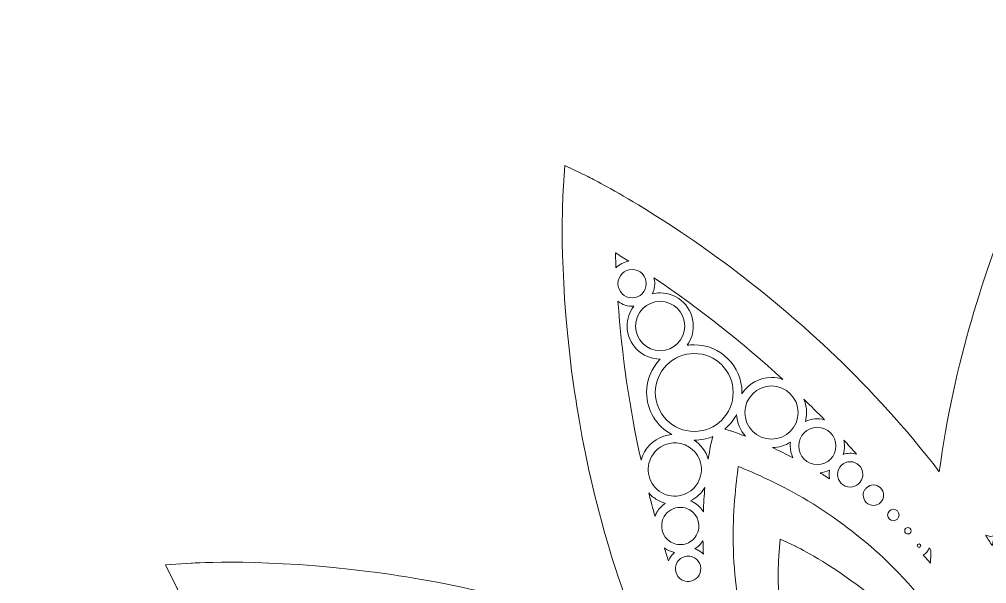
# Model space of a CAD drawing. Header units: millimetres. Extents: x -17 to 2094, y -143 to 314.
# Drawn here: x 282 to 452.9, y 169.5 to 269.1 of the extents above; entities that cross this region are included whole.
import ezdxf

# ---------------------------------------------------------------- set-up
doc = ezdxf.new("R2010")
doc.units = ezdxf.units.MM
doc.header["$MEASUREMENT"] = 0
doc.layers.add('Layer 3', color=7, linetype='Continuous')

msp = doc.modelspace()

# ---------------------------------------------------------------- linework, layer by layer
at = {"layer": 'Layer 3', "lineweight": 0}
for points, knots in [([(663.7, 73.81), (663.7, 73.81), (667.43, 76.32), (667.43, 76.32), (667.43, 76.32), (663.7, 78.84), (663.7, 78.84), (663.26, 79.13), (652.64, 86.25), (635.47, 93.41), (623.61, 98.36), (606.81, 104.02), (587.6, 106.56), (602.98, 118.37), (614.7, 131.67), (622.5, 141.9), (633.79, 156.69), (639.43, 168.16), (639.67, 168.64), (639.67, 168.64), (641.64, 172.67), (641.64, 172.67), (641.64, 172.67), (637.15, 172.99), (637.15, 172.99), (636.62, 173.03), (623.87, 173.88), (605.41, 171.49), (592.67, 169.85), (575.29, 166.35), (557.38, 158.94), (564.8, 176.86), (568.3, 194.25), (569.94, 207), (572.33, 225.46), (571.48, 238.21), (571.44, 238.74), (571.44, 238.74), (571.12, 243.22), (571.12, 243.22), (571.12, 243.22), (567.09, 241.25), (567.09, 241.25), (566.61, 241.02), (555.14, 235.38), (540.35, 224.09), (530.13, 216.29), (516.83, 204.58), (505.02, 189.2), (502.49, 208.43), (496.83, 225.24), (491.88, 237.1), (484.71, 254.28), (477.6, 264.89), (477.3, 265.34), (477.3, 265.34), (474.79, 269.06), (474.79, 269.06), (474.79, 269.06), (472.27, 265.34), (472.27, 265.34), (471.97, 264.89), (464.86, 254.28), (457.7, 237.1), (452.75, 225.24), (447.09, 208.45), (444.55, 189.23), (432.74, 204.62), (419.43, 216.34), (409.21, 224.14), (394.42, 235.43), (382.95, 241.07), (382.47, 241.3), (382.47, 241.3), (378.43, 243.27), (378.43, 243.27), (378.43, 243.27), (378.12, 238.79), (378.12, 238.79), (378.08, 238.25), (377.23, 225.51), (379.61, 207.05), (381.26, 194.3), (384.75, 176.93), (392.16, 159.02), (374.25, 166.44), (356.86, 169.93), (344.11, 171.58), (325.65, 173.96), (312.9, 173.11), (312.37, 173.07), (312.37, 173.07), (307.89, 172.76), (307.89, 172.76), (307.89, 172.76), (309.86, 168.72), (309.86, 168.72), (310.09, 168.24), (315.73, 156.77), (327.02, 141.98), (334.82, 131.76), (346.53, 118.46), (361.9, 106.66), (342.68, 104.12), (325.87, 98.46), (314.01, 93.51), (296.83, 86.34), (286.21, 79.23), (285.77, 78.93), (285.77, 78.93), (282.05, 76.42), (282.05, 76.42), (282.05, 76.42), (285.77, 73.91), (285.77, 73.91), (286.21, 73.61), (296.83, 66.5), (314.01, 59.33), (325.87, 54.38), (342.66, 48.72), (361.88, 46.18), (346.49, 34.38), (334.77, 21.07), (326.97, 10.85), (315.68, -3.95), (310.04, -15.41), (309.81, -15.89), (309.81, -15.89), (307.84, -19.93), (307.84, -19.93), (307.84, -19.93), (312.32, -20.25), (312.32, -20.25), (312.85, -20.28), (325.6, -21.13), (344.06, -18.75), (356.81, -17.11), (374.18, -13.61), (392.09, -6.2), (384.67, -24.12), (381.17, -41.5), (379.53, -54.26), (377.15, -72.71), (378, -85.46), (378.04, -86), (378.04, -86), (378.35, -90.48), (378.35, -90.48), (378.35, -90.48), (382.39, -88.51), (382.39, -88.51), (382.87, -88.28), (394.33, -82.64), (409.13, -71.35), (419.35, -63.55), (432.64, -51.83), (444.45, -36.46), (446.98, -55.69), (452.65, -72.49), (457.6, -84.36), (464.77, -101.54), (471.88, -112.15), (472.18, -112.59), (472.18, -112.59), (474.69, -116.32), (474.69, -116.32), (474.69, -116.32), (477.2, -112.59), (477.2, -112.59), (477.5, -112.15), (484.61, -101.54), (491.78, -84.36), (496.73, -72.5), (502.39, -55.7), (504.92, -36.49), (516.73, -51.87), (530.04, -63.59), (540.26, -71.4), (555.05, -82.69), (566.52, -88.32), (567, -88.56), (567, -88.56), (571.04, -90.53), (571.04, -90.53), (571.04, -90.53), (571.35, -86.05), (571.35, -86.05), (571.39, -85.51), (572.24, -72.76), (569.86, -54.31), (568.22, -41.56), (564.72, -24.18), (557.31, -6.27), (575.23, -13.69), (592.61, -17.19), (605.37, -18.84), (623.82, -21.22), (636.57, -20.37), (637.11, -20.33), (637.11, -20.33), (641.59, -20.02), (641.59, -20.02), (641.59, -20.02), (639.62, -15.98), (639.62, -15.98), (639.38, -15.5), (633.75, -4.03), (622.46, 10.76), (614.66, 20.98), (602.94, 34.28), (587.57, 46.08), (606.8, 48.62), (623.6, 54.28), (635.47, 59.23), (652.64, 66.4), (663.26, 73.51), (663.7, 73.81)], [0, 0, 0, 0, 1, 1, 1, 2, 2, 2, 3, 3, 3, 4, 4, 4, 5, 5, 5, 6, 6, 6, 7, 7, 7, 8, 8, 8, 9, 9, 9, 10, 10, 10, 11, 11, 11, 12, 12, 12, 13, 13, 13, 14, 14, 14, 15, 15, 15, 16, 16, 16, 17, 17, 17, 18, 18, 18, 19, 19, 19, 20, 20, 20, 21, 21, 21, 22, 22, 22, 23, 23, 23, 24, 24, 24, 25, 25, 25, 26, 26, 26, 27, 27, 27, 28, 28, 28, 29, 29, 29, 30, 30, 30, 31, 31, 31, 32, 32, 32, 33, 33, 33, 34, 34, 34, 35, 35, 35, 36, 36, 36, 37, 37, 37, 38, 38, 38, 39, 39, 39, 40, 40, 40, 41, 41, 41, 42, 42, 42, 43, 43, 43, 44, 44, 44, 45, 45, 45, 46, 46, 46, 47, 47, 47, 48, 48, 48, 49, 49, 49, 50, 50, 50, 51, 51, 51, 52, 52, 52, 53, 53, 53, 54, 54, 54, 55, 55, 55, 56, 56, 56, 57, 57, 57, 58, 58, 58, 59, 59, 59, 60, 60, 60, 61, 61, 61, 62, 62, 62, 63, 63, 63, 64, 64, 64, 65, 65, 65, 66, 66, 66, 67, 67, 67, 68, 68, 68, 69, 69, 69, 70, 70, 70, 71, 71, 71, 72, 72, 72, 72]), ([(387.35, 227.84), (388.12, 227.36), (388.91, 226.87), (389.7, 226.36), (388.84, 226.24), (388.05, 225.83), (387.44, 225.21), (387.4, 226.09), (387.37, 226.97), (387.35, 227.84)], [0, 0, 0, 0, 1, 1, 1, 2, 2, 2, 3, 3, 3, 3]), ([(392.79, 222.41), (392.79, 221.03), (391.67, 219.91), (390.29, 219.91), (388.91, 219.91), (387.79, 221.03), (387.79, 222.41), (387.79, 223.79), (388.91, 224.91), (390.29, 224.91), (391.67, 224.91), (392.79, 223.79), (392.79, 222.41)], [0, 0, 0, 0, 1, 1, 1, 2, 2, 2, 3, 3, 3, 4, 4, 4, 4]), ([(394.15, 223.44), (402.21, 218), (409.86, 211.98), (416.91, 205.52), (416.27, 205.74), (415.6, 205.85), (414.91, 205.85), (412.75, 205.85), (410.8, 204.74), (409.68, 202.98), (409.68, 203.06), (409.69, 203.13), (409.69, 203.21), (409.69, 207.85), (405.91, 211.62), (401.27, 211.62), (400.84, 211.62), (400.42, 211.59), (400, 211.53), (400.71, 212.52), (401.1, 213.7), (401.1, 214.93), (401.1, 218.16), (398.48, 220.78), (395.25, 220.78), (394.78, 220.78), (394.31, 220.72), (393.86, 220.61), (394.14, 221.16), (394.29, 221.78), (394.29, 222.41), (394.29, 222.76), (394.24, 223.11), (394.15, 223.44)], [0, 0, 0, 0, 1, 1, 1, 2, 2, 2, 3, 3, 3, 4, 4, 4, 5, 5, 5, 6, 6, 6, 7, 7, 7, 8, 8, 8, 9, 9, 9, 10, 10, 10, 11, 11, 11, 11]), ([(391.86, 191.24), (389.84, 200.38), (388.47, 209.81), (387.78, 219.31), (388.56, 218.68), (389.54, 218.35), (390.57, 218.42), (389.82, 217.42), (389.41, 216.2), (389.41, 214.93), (389.41, 211.71), (392.03, 209.09), (395.25, 209.09), (395.25, 209.09), (395.26, 209.09), (395.26, 209.09), (393.72, 207.52), (392.85, 205.41), (392.85, 203.21), (392.85, 200.08), (394.6, 197.23), (397.31, 195.78), (395.33, 195.61), (393.52, 194.5), (392.49, 192.75), (392.22, 192.28), (392, 191.77), (391.86, 191.24)], [0, 0, 0, 0, 1, 1, 1, 2, 2, 2, 3, 3, 3, 4, 4, 4, 5, 5, 5, 6, 6, 6, 7, 7, 7, 8, 8, 8, 9, 9, 9, 9]), ([(395.25, 210.59), (392.86, 210.59), (390.91, 212.54), (390.91, 214.93), (390.91, 217.33), (392.86, 219.28), (395.25, 219.28), (397.65, 219.28), (399.6, 217.33), (399.6, 214.93), (399.6, 212.54), (397.65, 210.59), (395.25, 210.59)], [0, 0, 0, 0, 1, 1, 1, 2, 2, 2, 3, 3, 3, 4, 4, 4, 4]), ([(401.27, 210.08), (405.06, 210.08), (408.14, 206.99), (408.14, 203.21), (408.14, 199.41), (405.06, 196.33), (401.27, 196.33), (397.48, 196.33), (394.39, 199.41), (394.39, 203.21), (394.39, 206.99), (397.48, 210.08), (401.27, 210.08)], [0, 0, 0, 0, 1, 1, 1, 2, 2, 2, 3, 3, 3, 4, 4, 4, 4]), ([(419.61, 199.66), (419.61, 197.07), (417.5, 194.96), (414.91, 194.96), (412.32, 194.96), (410.21, 197.07), (410.21, 199.66), (410.21, 202.25), (412.32, 204.36), (414.91, 204.36), (417.5, 204.36), (419.61, 202.25), (419.61, 199.66)], [0, 0, 0, 0, 1, 1, 1, 2, 2, 2, 3, 3, 3, 4, 4, 4, 4]), ([(424.28, 198.39), (423.16, 198.7), (421.93, 198.58), (420.9, 198.06), (421.03, 198.58), (421.1, 199.12), (421.1, 199.66), (421.1, 200.47), (420.94, 201.27), (420.64, 202.01), (421.87, 200.82), (423.09, 199.6), (424.28, 198.39)], [0, 0, 0, 0, 1, 1, 1, 2, 2, 2, 3, 3, 3, 4, 4, 4, 4]), ([(406.66, 196.74), (407.51, 197.46), (408.21, 198.34), (408.73, 199.31), (408.81, 197.89), (409.38, 196.55), (410.32, 195.5), (408.85, 196.07), (407.95, 196.35), (407.83, 196.39), (407.83, 196.39), (407.83, 196.39), (407.83, 196.39), (407.83, 196.39), (406.66, 196.74), (406.66, 196.74)], [0, 0, 0, 0, 1, 1, 1, 2, 2, 2, 3, 3, 3, 4, 4, 4, 5, 5, 5, 5]), ([(423.01, 197.06), (424.83, 197.06), (426.3, 195.59), (426.3, 193.77), (426.3, 191.95), (424.83, 190.48), (423.01, 190.48), (421.2, 190.48), (419.72, 191.95), (419.72, 193.77), (419.72, 195.59), (421.2, 197.06), (423.01, 197.06)], [0, 0, 0, 0, 1, 1, 1, 2, 2, 2, 3, 3, 3, 4, 4, 4, 4]), ([(404.25, 194.31), (404.24, 194.25), (404.01, 193.23), (403.74, 191.46), (403.32, 192.82), (402.44, 193.99), (401.23, 194.79), (401.24, 194.79), (401.26, 194.79), (401.27, 194.79), (402.4, 194.79), (403.49, 195.01), (404.52, 195.44), (404.52, 195.44), (404.25, 194.31), (404.25, 194.31)], [0, 0, 0, 0, 1, 1, 1, 2, 2, 2, 3, 3, 3, 4, 4, 4, 5, 5, 5, 5]), ([(427.69, 194.8), (428.44, 193.98), (429.2, 193.14), (429.94, 192.31), (429.17, 192.55), (428.32, 192.54), (427.56, 192.26), (427.72, 192.74), (427.8, 193.25), (427.8, 193.77), (427.8, 194.12), (427.76, 194.46), (427.69, 194.8)], [0, 0, 0, 0, 1, 1, 1, 2, 2, 2, 3, 3, 3, 4, 4, 4, 4]), ([(400.21, 193.66), (401.29, 193.02), (402.06, 192), (402.38, 190.79), (402.69, 189.57), (402.51, 188.31), (401.88, 187.23), (400.56, 185), (397.68, 184.25), (395.45, 185.56), (394.37, 186.2), (393.6, 187.22), (393.29, 188.43), (392.97, 189.65), (393.15, 190.91), (393.78, 191.99), (394.42, 193.07), (395.44, 193.84), (396.65, 194.16), (397.05, 194.26), (397.45, 194.31), (397.84, 194.31), (398.67, 194.31), (399.48, 194.09), (400.21, 193.66)], [0, 0, 0, 0, 1, 1, 1, 2, 2, 2, 3, 3, 3, 4, 4, 4, 5, 5, 5, 6, 6, 6, 7, 7, 7, 8, 8, 8, 8]), ([(418.7, 191.69), (417.5, 192.32), (416.29, 192.91), (415.09, 193.47), (416.22, 193.5), (417.33, 193.85), (418.27, 194.46), (418.24, 194.23), (418.22, 194), (418.22, 193.77), (418.22, 193.04), (418.39, 192.34), (418.7, 191.69)], [0, 0, 0, 0, 1, 1, 1, 2, 2, 2, 3, 3, 3, 4, 4, 4, 4]), ([(446.86, 158.78), (449.12, 154.86), (451.16, 150.86), (452.91, 146.87), (452.04, 146.6), (451.16, 146.31), (450.3, 146.01), (449.82, 146.88), (449.34, 147.73), (448.87, 148.55), (443.34, 158.12), (435.57, 165.08), (430.03, 169.23), (424.02, 173.74), (419.34, 175.96), (419.14, 176.06), (419.14, 176.06), (416.45, 177.33), (416.45, 177.33), (416.45, 177.33), (416.2, 174.36), (416.2, 174.36), (416.19, 174.15), (415.78, 168.97), (416.67, 161.52), (417.49, 154.65), (419.64, 144.44), (425.16, 134.87), (425.63, 134.05), (426.13, 133.21), (426.65, 132.36), (425.96, 131.76), (425.27, 131.14), (424.6, 130.52), (422.02, 134.04), (419.57, 137.8), (417.31, 141.72), (414.14, 147.21), (411.75, 153.33), (410.21, 159.89), (408.97, 165.17), (408.28, 170.74), (408.15, 176.47), (408.03, 181.69), (408.65, 187.27), (409.04, 190.16), (411.74, 189.05), (416.88, 186.81), (421.34, 184.09), (426.24, 181.11), (430.72, 177.72), (434.67, 174.01), (439.59, 169.4), (443.69, 164.27), (446.86, 158.78)], [0, 0, 0, 0, 1, 1, 1, 2, 2, 2, 3, 3, 3, 4, 4, 4, 5, 5, 5, 6, 6, 6, 7, 7, 7, 8, 8, 8, 9, 9, 9, 10, 10, 10, 11, 11, 11, 12, 12, 12, 13, 13, 13, 14, 14, 14, 15, 15, 15, 16, 16, 16, 17, 17, 17, 18, 18, 18, 18]), ([(428.82, 190.99), (430.05, 190.99), (431.05, 189.98), (431.05, 188.75), (431.05, 188.29), (430.91, 187.85), (430.65, 187.47), (430.52, 187.34), (430.4, 187.21), (430.29, 187.07), (429.88, 186.71), (429.36, 186.51), (428.82, 186.51), (427.58, 186.51), (426.58, 187.51), (426.58, 188.75), (426.58, 189.98), (427.58, 190.99), (428.82, 190.99)], [0, 0, 0, 0, 1, 1, 1, 2, 2, 2, 3, 3, 3, 4, 4, 4, 5, 5, 5, 6, 6, 6, 6]), ([(425.16, 187.99), (424.79, 188.22), (424.43, 188.45), (424.06, 188.68), (423.87, 188.79), (423.69, 188.9), (423.51, 189.01), (424.08, 189.07), (424.64, 189.23), (425.16, 189.49), (425.11, 189.25), (425.08, 189), (425.08, 188.75), (425.08, 188.49), (425.11, 188.24), (425.16, 187.99)], [0, 0, 0, 0, 1, 1, 1, 2, 2, 2, 3, 3, 3, 4, 4, 4, 5, 5, 5, 5]), ([(402.87, 182.15), (402.47, 182.81), (401.9, 183.37), (401.22, 183.77), (401.02, 183.89), (400.82, 183.99), (400.6, 184.08), (401.65, 184.6), (402.54, 185.42), (403.14, 186.42), (403.02, 185.02), (402.93, 183.59), (402.87, 182.15)], [0, 0, 0, 0, 1, 1, 1, 2, 2, 2, 3, 3, 3, 4, 4, 4, 4]), ([(431.41, 186.06), (431.53, 186.18), (431.65, 186.32), (431.76, 186.46), (432.08, 186.73), (432.49, 186.88), (432.91, 186.88), (433.9, 186.88), (434.71, 186.07), (434.71, 185.07), (434.71, 184.08), (433.9, 183.27), (432.91, 183.27), (431.92, 183.27), (431.11, 184.08), (431.11, 185.07), (431.11, 185.43), (431.21, 185.77), (431.41, 186.06)], [0, 0, 0, 0, 1, 1, 1, 2, 2, 2, 3, 3, 3, 4, 4, 4, 5, 5, 5, 6, 6, 6, 6]), ([(394.69, 184.27), (395.16, 184), (395.65, 183.79), (396.17, 183.64), (395.56, 183.24), (395.05, 182.71), (394.67, 182.07), (394.53, 181.84), (394.42, 181.6), (394.32, 181.35), (393.94, 182.7), (393.58, 184.08), (393.22, 185.47), (393.65, 185), (394.14, 184.6), (394.69, 184.27)], [0, 0, 0, 0, 1, 1, 1, 2, 2, 2, 3, 3, 3, 4, 4, 4, 5, 5, 5, 5]), ([(395.96, 181.31), (396.57, 182.35), (397.67, 182.93), (398.8, 182.93), (399.37, 182.93), (399.94, 182.79), (400.47, 182.48), (402.03, 181.56), (402.55, 179.54), (401.63, 177.97), (401.19, 177.21), (400.47, 176.68), (399.62, 176.46), (398.77, 176.24), (397.88, 176.36), (397.13, 176.8), (395.56, 177.73), (395.04, 179.75), (395.96, 181.31)], [0, 0, 0, 0, 1, 1, 1, 2, 2, 2, 3, 3, 3, 4, 4, 4, 5, 5, 5, 6, 6, 6, 6]), ([(436.44, 182.59), (437, 182.59), (437.45, 182.14), (437.45, 181.58), (437.45, 181.02), (437, 180.57), (436.44, 180.57), (435.89, 180.57), (435.43, 181.02), (435.43, 181.58), (435.43, 182.14), (435.89, 182.59), (436.44, 182.59)], [0, 0, 0, 0, 1, 1, 1, 2, 2, 2, 3, 3, 3, 4, 4, 4, 4]), ([(439.01, 179.37), (439.33, 179.37), (439.58, 179.12), (439.58, 178.8), (439.58, 178.49), (439.33, 178.23), (439.01, 178.23), (438.7, 178.23), (438.44, 178.49), (438.44, 178.8), (438.44, 179.12), (438.7, 179.37), (439.01, 179.37)], [0, 0, 0, 0, 1, 1, 1, 2, 2, 2, 3, 3, 3, 4, 4, 4, 4]), ([(452.8, 178.03), (453.26, 177.78), (453.8, 177.74), (454.29, 177.91), (454.15, 177.32), (454.01, 176.73), (453.89, 176.14), (453.52, 176.75), (453.15, 177.34), (452.8, 177.9), (452.8, 177.9), (452.8, 178.03), (452.8, 178.03)], [0, 0, 0, 0, 1, 1, 1, 2, 2, 2, 3, 3, 3, 4, 4, 4, 4]), ([(402.81, 177.04), (402.82, 176.83), (402.82, 176.62), (402.82, 176.42), (402.84, 175.85), (402.86, 175.27), (402.88, 174.67), (402.64, 174.92), (402.37, 175.13), (402.07, 175.31), (401.86, 175.44), (401.63, 175.54), (401.39, 175.62), (401.96, 175.99), (402.44, 176.47), (402.81, 177.04)], [0, 0, 0, 0, 1, 1, 1, 2, 2, 2, 3, 3, 3, 4, 4, 4, 5, 5, 5, 5]), ([(440.97, 176.48), (441.14, 176.48), (441.28, 176.34), (441.28, 176.17), (441.28, 176), (441.14, 175.86), (440.97, 175.86), (440.8, 175.86), (440.67, 176), (440.67, 176.17), (440.67, 176.34), (440.8, 176.48), (440.97, 176.48)], [0, 0, 0, 0, 1, 1, 1, 2, 2, 2, 3, 3, 3, 4, 4, 4, 4]), ([(396.37, 175.52), (396.81, 175.25), (397.29, 175.07), (397.79, 174.96), (397.46, 174.69), (397.18, 174.36), (396.96, 173.99), (396.87, 173.83), (396.79, 173.67), (396.72, 173.5), (396.47, 174.25), (396.22, 175.01), (395.98, 175.77), (396.11, 175.68), (396.24, 175.59), (396.37, 175.52)], [0, 0, 0, 0, 1, 1, 1, 2, 2, 2, 3, 3, 3, 4, 4, 4, 5, 5, 5, 5]), ([(398.01, 171.53), (397.86, 172.11), (397.95, 172.71), (398.25, 173.23), (398.67, 173.93), (399.41, 174.33), (400.18, 174.33), (400.57, 174.33), (400.96, 174.23), (401.31, 174.02), (401.83, 173.72), (402.19, 173.23), (402.34, 172.65), (402.49, 172.07), (402.41, 171.47), (402.11, 170.96), (401.83, 170.49), (401.4, 170.14), (400.88, 169.97), (400.7, 169.95), (400.52, 169.91), (400.35, 169.86), (399.89, 169.83), (399.44, 169.93), (399.04, 170.16), (398.53, 170.47), (398.16, 170.95), (398.01, 171.53)], [0, 0, 0, 0, 1, 1, 1, 2, 2, 2, 3, 3, 3, 4, 4, 4, 5, 5, 5, 6, 6, 6, 7, 7, 7, 8, 8, 8, 9, 9, 9, 9]), ([(442.74, 175.8), (442.85, 175.63), (442.97, 175.46), (443.08, 175.29), (443.05, 174.59), (443.02, 173.85), (443, 173.09), (442.6, 173.55), (442.16, 174.02), (441.69, 174.52), (442.23, 174.75), (442.62, 175.23), (442.74, 175.8)], [0, 0, 0, 0, 1, 1, 1, 2, 2, 2, 3, 3, 3, 4, 4, 4, 4])]:
    msp.add_open_spline(points, degree=3, knots=knots, dxfattribs=at)

doc.saveas('drawing.dxf')
